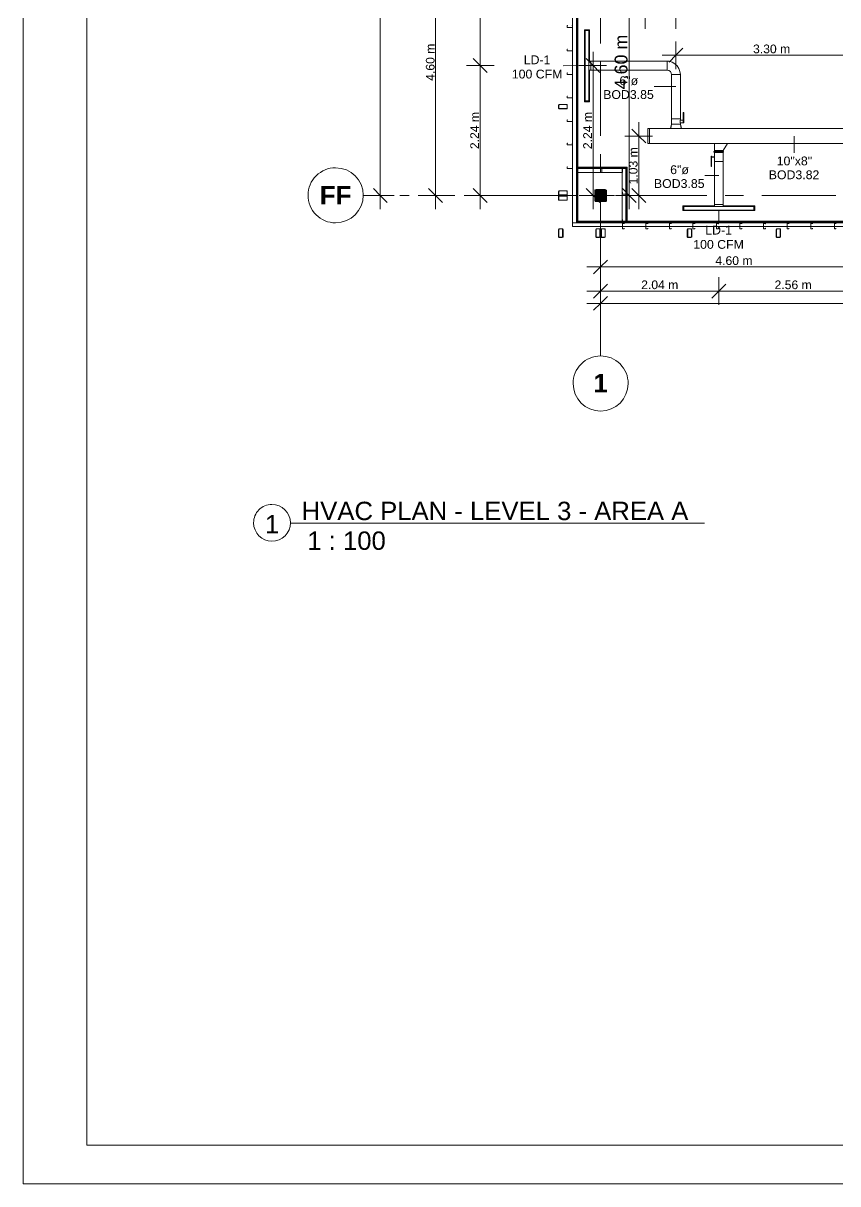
# Model space of a CAD drawing. Header units: metres. Extents: x -2 to 237, y -8 to 52.
# Drawn here: x -2.09 to 11.96, y -7.84 to 12.17 of the extents above; entities that cross this region are included whole.
import ezdxf

# ---------------------------------------------------------------- set-up
doc = ezdxf.new("R2010")
doc.units = ezdxf.units.M
doc.layers.get('0').update_dxf_attribs({"lineweight": 0})
for name, color, linetype, lineweight in [('HVAC - Ductos', 5, 'Continuous', 0), ('PDF_Text', 7, 'Continuous', 0), ('pie de plano', 7, 'Continuous', 0)]:
    doc.layers.add(name, color=color, linetype=linetype, lineweight=lineweight)
doc.layers.add('PDF_Geometry', color=7, linetype='Continuous', lineweight=0, true_color=0xaaaaaa)
doc.layers.add('PDF_Solid Fills', color=7, linetype='Continuous', lineweight=0, true_color=0xffffff)
doc.styles.add('PDF Helvetica', font='')
doc.styles.add('PDF Helvetica Bold', font='')
doc.styles.get('PDF Helvetica').set_extended_font_data('Helvetica')
doc.styles.get('PDF Helvetica Bold').set_extended_font_data('Helvetica', bold=True)

msp = doc.modelspace()

# ---------------------------------------------------------------- hatches: boundary and pattern name
at = {"layer": 'PDF_Solid Fills', "lineweight": 0, "transparency": 33554559}
h = msp.add_hatch(color=256, dxfattribs=at)
h.paths.add_polyline_path([(7.467, 8.749), (7.467, 21.041), (7.449, 21.041), (7.449, 8.749)])
h.paths.add_polyline_path([(7.467, 32.72), (7.449, 32.72), (7.449, 22.562), (7.467, 22.562)])
h.paths.add_polyline_path([(7.467, 22.548), (7.449, 22.548), (7.449, 21.055), (7.467, 21.055)])
h.paths.add_polyline_path([(7.467, 34.25), (7.467, 46.442), (7.449, 46.442), (7.449, 34.25)])
h.paths.add_polyline_path([(7.467, 34.236), (7.449, 34.236), (7.449, 32.738), (7.467, 32.738)])
h = msp.add_hatch(color=256, dxfattribs=at)
h.paths.add_polyline_path([(7.284, 10.696), (7.284, 10.7), (7.266, 10.705), (7.151, 10.71), (7.147, 10.71), (7.147, 10.7), (7.151, 10.7), (7.283, 10.696)])
h.paths.add_polyline_path([(7.142, 10.71), (7.147, 10.714), (7.151, 10.769), (7.284, 10.769), (7.289, 10.764), (7.284, 10.71), (7.284, 10.7), (7.289, 10.705), (7.293, 10.769), (7.289, 10.774), (7.147, 10.774), (7.142, 10.764)])
for points in [[(7.142, 9.22), (7.147, 9.225), (7.151, 9.28), (7.284, 9.28), (7.289, 9.275), (7.284, 9.22), (7.151, 9.216), (7.151, 9.22), (7.147, 9.22), (7.147, 9.211), (7.151, 9.211), (7.283, 9.207), (7.284, 9.207), (7.284, 9.211), (7.289, 9.216), (7.293, 9.28), (7.289, 9.285), (7.147, 9.285), (7.142, 9.275)], [(7.765, 9.124), (7.77, 9.124), (7.77, 9.111), (7.774, 9.111), (7.774, 9.101), (7.958, 9.106), (7.962, 9.111), (7.967, 9.297), (7.967, 9.298), (7.958, 9.303), (7.774, 9.303), (7.77, 9.298), (7.765, 9.285)]]:
    msp.add_hatch(color=256, dxfattribs=at).paths.add_polyline_path(points)
h = msp.add_hatch(color=256, dxfattribs=at)
h.paths.add_polyline_path([(7.142, 9.129), (7.147, 9.133), (7.151, 9.188), (7.289, 9.188), (7.284, 9.133), (7.284, 9.124), (7.289, 9.129), (7.293, 9.193), (7.289, 9.198), (7.147, 9.198), (7.142, 9.188)])
h.paths.add_polyline_path([(7.284, 9.124), (7.266, 9.129), (7.147, 9.129), (7.151, 9.124), (7.284, 9.12)])
h = msp.add_hatch(color=256, dxfattribs=at)
h.paths.add_polyline_path([(7.22, 8.625), (7.215, 8.629), (7.147, 8.629), (7.142, 8.62), (7.142, 8.487), (7.147, 8.492), (7.151, 8.625), (7.211, 8.625), (7.211, 8.483), (7.215, 8.487)])
h.paths.add_polyline_path([(7.151, 8.483), (7.151, 8.487), (7.147, 8.487)])
h.paths.add_polyline_path([(7.151, 8.483), (7.206, 8.478), (7.206, 8.478), (7.206, 8.483)])
h = msp.add_hatch(color=256, dxfattribs=at)
h.paths.add_polyline_path([(7.788, 8.487), (7.793, 8.483), (7.793, 8.487)])
h.paths.add_polyline_path([(7.861, 8.625), (7.857, 8.629), (7.788, 8.629), (7.784, 8.62), (7.784, 8.487), (7.788, 8.492), (7.793, 8.625), (7.852, 8.625), (7.852, 8.483), (7.857, 8.487)])
h.paths.add_polyline_path([(7.797, 8.483), (7.847, 8.478), (7.848, 8.478), (7.848, 8.483)])
h = msp.add_hatch(color=256, dxfattribs=at)
h.paths.add_polyline_path([(7.884, 8.483), (7.934, 8.478), (7.935, 8.478), (7.935, 8.483)])
h.paths.add_polyline_path([(7.944, 8.487), (7.939, 8.487), (7.944, 8.483)])
h.paths.add_polyline_path([(7.871, 8.487), (7.875, 8.487), (7.88, 8.483), (7.88, 8.625), (7.939, 8.625), (7.944, 8.62), (7.944, 8.487), (7.948, 8.624), (7.948, 8.625), (7.944, 8.629), (7.875, 8.629), (7.871, 8.62)])
h = msp.add_hatch(color=256, dxfattribs=at)
h.paths.add_polyline_path([(9.373, 8.483), (9.423, 8.478), (9.424, 8.478), (9.424, 8.483)])
h.paths.add_polyline_path([(9.433, 8.487), (9.428, 8.487), (9.433, 8.483)])
h.paths.add_polyline_path([(9.36, 8.487), (9.364, 8.487), (9.369, 8.483), (9.369, 8.625), (9.428, 8.625), (9.433, 8.62), (9.433, 8.487), (9.437, 8.624), (9.437, 8.625), (9.433, 8.629), (9.364, 8.629), (9.36, 8.62)])
h = msp.add_hatch(color=256, dxfattribs=at)
h.paths.add_polyline_path([(10.963, 8.483), (10.968, 8.629), (10.968, 8.629), (10.899, 8.629), (10.894, 8.62), (10.894, 8.487), (10.899, 8.492), (10.904, 8.625), (10.963, 8.625)])
h.paths.add_polyline_path([(10.904, 8.483), (10.904, 8.487), (10.899, 8.487)])
h.paths.add_polyline_path([(10.904, 8.483), (10.958, 8.478), (10.959, 8.478), (10.959, 8.483)])

# ---------------------------------------------------------------- linework, layer by layer
at = {"lineweight": 0}
msp.add_lwpolyline([(2.199, 3.238, 0.407186), (2.52, 3.559, 0.410149), (2.199, 3.875, 0.418456), (1.883, 3.559)], format="xyb", dxfattribs=at)
msp.add_lwpolyline([(2.515, 3.554), (9.658, 3.554)], dxfattribs=at)
msp.add_open_spline([(2.199, 3.238), (2.025, 3.238), (1.883, 3.385), (1.883, 3.559)], degree=3, dxfattribs=at)
at = {"layer": 'HVAC - Ductos', "color": 252, "lineweight": 0, "true_color": 0x939598}
for points in [[(4.068, 8.964), (4.068, 46.226)], [(5.021, 8.964), (5.021, 13.802), (5.021, 22.997), (5.021, 32.193), (5.021, 41.388), (5.021, 46.226)], [(5.791, 8.964), (5.791, 11.443), (5.791, 13.802), (5.791, 15.204), (5.791, 17.211), (5.791, 17.981), (5.791, 20.171), (5.791, 21.673), (5.791, 22.997), (5.791, 24.317), (5.791, 26.255), (5.791, 28.514), (5.791, 30.708), (5.791, 32.193), (5.791, 33.306), (5.791, 35.514), (5.791, 37.466), (5.791, 37.709), (5.791, 39.904), (5.791, 41.388), (5.791, 43.587), (5.791, 46.226)], [(6.029, 11.443), (5.791, 11.443), (5.552, 11.443)], [(5.671, 11.562), (5.791, 11.443), (5.91, 11.323)], [(3.949, 9.321), (4.068, 9.202), (4.187, 9.083)], [(4.902, 9.321), (5.021, 9.202), (5.14, 9.083)], [(5.671, 9.321), (5.791, 9.202), (5.91, 9.083)], [(3.83, 9.202), (4.068, 9.202), (4.306, 9.202)], [(4.783, 9.202), (5.021, 9.202), (5.259, 9.202)], [(5.552, 9.202), (5.791, 9.202), (6.029, 9.202)], [(7.866, 8.208), (7.866, 7.97), (7.866, 7.731)], [(7.985, 8.089), (7.866, 7.97), (7.747, 7.851)], [(7.628, 7.97), (12.466, 7.97), (30.857, 7.97), (40.057, 7.97), (49.252, 7.97), (58.685, 7.97)], [(7.985, 7.672), (7.866, 7.553), (7.747, 7.434)], [(7.866, 7.791), (7.866, 7.553), (7.866, 7.315)], [(10.024, 7.672), (9.905, 7.553), (9.786, 7.434)], [(9.905, 7.791), (9.905, 7.553), (9.905, 7.315)], [(7.628, 7.553), (9.905, 7.553), (12.466, 7.553), (13.79, 7.553), (15.975, 7.553), (18.17, 7.553), (20.273, 7.553), (22.972, 7.553), (25.171, 7.553), (27.365, 7.553), (29.565, 7.553)], [(7.985, 7.461), (7.866, 7.342), (7.747, 7.223)], [(7.866, 7.58), (7.866, 7.342), (7.866, 7.104)], [(7.628, 7.342), (58.685, 7.342)]]:
    msp.add_lwpolyline(points, dxfattribs=at)
at = {"layer": 'HVAC - Ductos', "lineweight": 0}
for points in [[(8.361, 8.964), (8.361, 13.802), (8.361, 22.997), (8.361, 32.193), (8.361, 41.388), (8.361, 46.226)], [(7.866, 12.556), (7.866, 12.318), (7.866, 12.079)], [(8.636, 12.556), (8.636, 12.318), (8.636, 12.079)], [(9.167, 12.556), (9.167, 12.318), (9.167, 12.079)], [(7.609, 10.833), (7.614, 10.833), (7.619, 10.833), (7.614, 10.833), (7.596, 10.833), (7.591, 10.833), (7.591, 12.047), (7.596, 12.047), (7.614, 12.047), (7.619, 12.047), (7.614, 12.047), (7.609, 12.047)], [(7.596, 12.047), (7.596, 10.833)], [(7.646, 12.047), (7.651, 12.047), (7.655, 12.047), (7.674, 12.047), (7.669, 12.047), (7.669, 11.516)], [(7.651, 12.047), (7.655, 12.047), (7.66, 12.047)], [(7.674, 11.516), (7.674, 12.047)], [(9.167, 11.383), (9.167, 11.621), (9.167, 11.859)], [(7.738, 8.964), (7.738, 11.681)], [(8.929, 11.621), (12.466, 11.621), (13.249, 11.621), (14.761, 11.621), (17.753, 11.621)], [(9.286, 11.74), (9.167, 11.621), (9.048, 11.502)], [(7.591, 11.443), (7.22, 11.438)], [(7.499, 11.443), (7.738, 11.443), (7.971, 11.443)], [(7.619, 11.562), (7.738, 11.443), (7.852, 11.323)], [(7.696, 11.378), (7.696, 11.388), (7.696, 11.406), (7.696, 11.42), (7.696, 11.443), (7.696, 11.461), (7.696, 11.479), (7.696, 11.493), (7.696, 11.507), (7.696, 11.511), (7.696, 11.516), (7.664, 11.516), (7.664, 11.511), (7.664, 11.507), (7.664, 11.493), (7.664, 11.479), (7.664, 11.461), (7.664, 11.443), (7.664, 11.42), (7.664, 11.406), (7.664, 11.388), (7.664, 11.378)], [(7.696, 11.516), (7.696, 11.516)], [(7.646, 10.833), (7.651, 10.833), (7.655, 10.833), (7.674, 10.833), (7.669, 10.833), (7.669, 11.365)], [(7.664, 11.374), (7.664, 11.369), (7.664, 11.365), (7.696, 11.365), (7.696, 11.369), (7.696, 11.374)], [(7.674, 10.833), (7.674, 11.365)], [(9.167, 11.081), (8.792, 11.081)], [(7.66, 10.833), (7.655, 10.833), (7.651, 10.833)], [(9.089, 10.435), (9.094, 10.435), (9.098, 10.435), (9.103, 10.435), (9.112, 10.435), (9.131, 10.435), (9.149, 10.435), (9.167, 10.435), (9.185, 10.435), (9.204, 10.435), (9.222, 10.435), (9.231, 10.435), (9.236, 10.435), (9.24, 10.435), (9.245, 10.435), (9.245, 10.453), (9.291, 10.453), (9.291, 10.632), (9.305, 10.632), (9.305, 10.453), (9.291, 10.453)], [(8.526, 8.964), (8.526, 10.467)], [(9.291, 10.458), (9.291, 10.462), (9.291, 10.467), (9.291, 10.471), (9.291, 10.48), (9.291, 10.485), (9.291, 10.494), (9.291, 10.499), (9.291, 10.503), (9.245, 10.503), (9.245, 10.526), (9.24, 10.526), (9.231, 10.526), (9.222, 10.526), (9.204, 10.526), (9.185, 10.526), (9.167, 10.526), (9.149, 10.526), (9.131, 10.526), (9.112, 10.526), (9.103, 10.526), (9.094, 10.526), (9.089, 10.526), (9.089, 10.435), (9.08, 10.357), (9.085, 10.357), (9.094, 10.357), (9.112, 10.357), (9.117, 10.357)], [(9.245, 10.453), (9.245, 10.458), (9.24, 10.462), (9.24, 10.467), (9.24, 10.476), (9.24, 10.485), (9.24, 10.494), (9.24, 10.499), (9.245, 10.503)], [(9.263, 10.357), (9.245, 10.435), (9.263, 10.357)], [(9.254, 10.357), (9.245, 10.435)], [(8.764, 10.228), (8.526, 10.228), (8.287, 10.228)], [(8.407, 10.348), (8.526, 10.228), (8.645, 10.109)], [(9.089, 10.357), (9.085, 10.357)], [(9.121, 10.357), (9.126, 10.357), (9.135, 10.357), (9.144, 10.357), (9.149, 10.357)], [(9.153, 10.357), (9.176, 10.357), (9.181, 10.357)], [(9.185, 10.357), (9.19, 10.357), (9.199, 10.357), (9.208, 10.357), (9.213, 10.357), (9.222, 10.357), (9.24, 10.357), (9.25, 10.357), (9.259, 10.357), (9.263, 10.357), (9.259, 10.357)], [(11.206, 10.228), (11.206, 9.935)], [(9.831, 10.1), (9.836, 10.1), (9.85, 10.1), (9.836, 10.1), (9.831, 10.1), (9.831, 9.976)], [(9.983, 9.976), (10.056, 10.1), (10.051, 10.1), (10.038, 10.1), (10.01, 10.1), (9.983, 10.1), (9.905, 10.1), (9.877, 10.1), (9.854, 10.1), (9.877, 10.1), (9.905, 10.1), (9.983, 10.1), (10.01, 10.1), (10.038, 10.1), (10.051, 10.1), (10.056, 10.1)], [(9.772, 9.88), (9.772, 9.88)], [(9.777, 9.88), (9.772, 9.88)], [(9.772, 9.715), (9.772, 9.711), (9.772, 9.706), (9.772, 9.702), (9.772, 9.706), (9.772, 9.711), (9.772, 9.715), (9.772, 9.866), (9.772, 9.871), (9.772, 9.876), (9.772, 9.88), (9.772, 9.876), (9.772, 9.871), (9.772, 9.866)], [(9.777, 9.862), (9.831, 9.862), (9.831, 9.789), (9.841, 9.789), (9.85, 9.789), (9.868, 9.789), (9.887, 9.789), (9.905, 9.789), (9.923, 9.789), (9.941, 9.789), (9.96, 9.789), (9.974, 9.789), (9.978, 9.789), (9.983, 9.789), (9.983, 9.944), (9.978, 9.944), (9.983, 9.944), (9.978, 9.944), (9.974, 9.944), (9.96, 9.944), (9.941, 9.944), (9.923, 9.944), (9.905, 9.944), (9.887, 9.944), (9.868, 9.944), (9.85, 9.944), (9.841, 9.944), (9.831, 9.944), (9.831, 9.871), (9.777, 9.871), (9.777, 9.866)], [(9.777, 9.88), (9.777, 9.88)], [(9.777, 9.871), (9.777, 9.876), (9.777, 9.88), (9.777, 9.876), (9.777, 9.871), (9.777, 9.866), (9.777, 9.715), (9.777, 9.711), (9.777, 9.706), (9.777, 9.702), (9.777, 9.706), (9.777, 9.711), (9.777, 9.715)], [(9.777, 9.871), (9.777, 9.871)], [(9.974, 9.963), (9.978, 9.963), (9.983, 9.963), (9.983, 9.976), (9.978, 9.976), (9.974, 9.976), (9.96, 9.976), (9.941, 9.976), (9.923, 9.976), (9.905, 9.976), (9.887, 9.976), (9.868, 9.976), (9.85, 9.976), (9.841, 9.976), (9.831, 9.976), (9.831, 9.963), (9.827, 9.963), (9.822, 9.963), (9.827, 9.963), (9.836, 9.963), (9.845, 9.963), (9.864, 9.963), (9.887, 9.963), (9.905, 9.963), (9.928, 9.963), (9.946, 9.963), (9.964, 9.963), (9.978, 9.963), (9.987, 9.963)], [(9.831, 9.949), (9.827, 9.949), (9.822, 9.949), (9.827, 9.949), (9.836, 9.949), (9.845, 9.949), (9.864, 9.949), (9.887, 9.949), (9.905, 9.949), (9.928, 9.949), (9.946, 9.949), (9.964, 9.949), (9.978, 9.949), (9.987, 9.949), (9.987, 9.963), (9.983, 9.963)], [(9.822, 9.963), (9.822, 9.949)], [(9.831, 9.963), (9.831, 9.963)], [(9.85, 9.949), (9.841, 9.949), (9.831, 9.949), (9.831, 9.944), (9.841, 9.944), (9.85, 9.944), (9.868, 9.944), (9.887, 9.944), (9.905, 9.944), (9.923, 9.944), (9.941, 9.944), (9.96, 9.944), (9.974, 9.944), (9.978, 9.944), (9.983, 9.944), (9.983, 9.949), (9.978, 9.949), (9.987, 9.949)], [(9.831, 9.871), (9.831, 9.871)], [(9.831, 9.871), (9.831, 9.871)], [(9.831, 9.871), (9.831, 9.866)], [(9.831, 9.871), (9.831, 9.871)], [(9.831, 9.862), (9.831, 9.862)], [(9.831, 9.862), (9.831, 9.862)], [(9.836, 9.963), (9.841, 9.963)], [(9.845, 9.963), (9.85, 9.963)], [(9.854, 9.949), (9.868, 9.949), (9.887, 9.949), (9.905, 9.949), (9.923, 9.949), (9.941, 9.949), (9.96, 9.949), (9.974, 9.949), (9.978, 9.949), (9.983, 9.949)], [(9.864, 9.963), (9.868, 9.963), (9.887, 9.963), (9.905, 9.963), (9.923, 9.963), (9.941, 9.963), (9.946, 9.963)], [(9.882, 9.976), (9.877, 9.976), (9.873, 9.976)], [(9.937, 9.976), (9.932, 9.976)], [(9.96, 9.963), (9.964, 9.963)], [(9.772, 9.702), (9.772, 9.702)], [(9.772, 9.702), (9.777, 9.702)], [(9.777, 9.702), (9.777, 9.702)], [(9.905, 9.546), (9.667, 9.546)], [(7.619, 9.321), (7.738, 9.202), (7.852, 9.083)], [(8.242, 9.321), (8.361, 9.202), (8.48, 9.083)], [(8.407, 9.321), (8.526, 9.202), (8.645, 9.083)], [(7.499, 9.202), (7.738, 9.202), (7.971, 9.202)], [(8.123, 9.202), (8.361, 9.202), (8.599, 9.202)], [(8.287, 9.202), (8.526, 9.202), (8.764, 9.202)], [(9.3, 9.001), (9.3, 9.023), (9.3, 9.019), (9.831, 9.019)], [(9.831, 9.023), (9.3, 9.023)], [(9.978, 9.046), (9.983, 9.046)], [(10.51, 9.001), (10.51, 9.023), (10.51, 9.019), (9.978, 9.019)], [(10.51, 9.023), (9.978, 9.023)], [(10.51, 8.964), (10.51, 8.941), (10.51, 8.946), (9.3, 8.946), (9.3, 8.941), (9.3, 8.964)], [(9.3, 8.941), (10.51, 8.941)], [(9.905, 8.941), (9.905, 8.744)]]:
    msp.add_lwpolyline(points, dxfattribs=at)
for points in [[(7.591, 12.061), (7.591, 12.047), (7.674, 12.047), (7.674, 12.061)], [(7.6, 10.833), (7.6, 12.047), (7.664, 12.047), (7.664, 10.833)], [(7.664, 12.047), (7.664, 10.833)], [(7.696, 11.516), (7.696, 11.507), (7.696, 11.493), (7.696, 11.479), (7.696, 11.461), (7.696, 11.443), (7.696, 11.42), (7.696, 11.401), (7.696, 11.388), (7.696, 11.374), (7.696, 11.369), (7.696, 11.365), (9.016, 11.365), (9.016, 11.369), (9.016, 11.374), (9.016, 11.388), (9.016, 11.401), (9.016, 11.42), (9.016, 11.443), (9.016, 11.461), (9.016, 11.479), (9.016, 11.493), (9.016, 11.507), (9.016, 11.516)], [(9.016, 11.516), (9.016, 11.507), (9.016, 11.493), (9.016, 11.479), (9.016, 11.461), (9.016, 11.443), (9.016, 11.42), (9.016, 11.401), (9.016, 11.388), (9.016, 11.374), (9.016, 11.369), (9.016, 11.365), (9.043, 11.36), (9.071, 11.342), (9.085, 11.314), (9.089, 11.287), (9.094, 11.287), (9.103, 11.287), (9.112, 11.287), (9.131, 11.287), (9.149, 11.287), (9.167, 11.287), (9.185, 11.287), (9.204, 11.287), (9.222, 11.287), (9.231, 11.287), (9.24, 11.287), (9.245, 11.287), (9.236, 11.342), (9.218, 11.392), (9.19, 11.438), (9.149, 11.475), (9.103, 11.502), (9.048, 11.516)], [(9.089, 10.526), (9.094, 10.526), (9.103, 10.526), (9.112, 10.526), (9.131, 10.526), (9.149, 10.526), (9.167, 10.526), (9.185, 10.526), (9.204, 10.526), (9.222, 10.526), (9.231, 10.526), (9.24, 10.526), (9.245, 10.526), (9.245, 11.287), (9.24, 11.287), (9.231, 11.287), (9.222, 11.287), (9.204, 11.287), (9.185, 11.287), (9.167, 11.287), (9.149, 11.287), (9.131, 11.287), (9.112, 11.287), (9.103, 11.287), (9.094, 11.287), (9.089, 11.287)], [(7.591, 10.819), (7.674, 10.819), (7.674, 10.833), (7.591, 10.833)], [(9.071, 10.357), (9.089, 10.435), (9.071, 10.357), (9.076, 10.357)], [(9.098, 10.435), (9.094, 10.435)], [(9.14, 10.435), (9.135, 10.435)], [(9.199, 10.435), (9.195, 10.435)], [(9.222, 10.435), (9.204, 10.435)], [(8.681, 10.1), (8.681, 10.357), (8.709, 10.357), (8.709, 10.1)], [(12.223, 10.1), (8.709, 10.1), (8.709, 10.357), (12.223, 10.357)], [(9.831, 9.014), (9.841, 9.014), (9.854, 9.014), (9.868, 9.014), (9.887, 9.014), (9.905, 9.014), (9.923, 9.014), (9.941, 9.014), (9.96, 9.014), (9.969, 9.014), (9.978, 9.014), (9.978, 9.046), (9.969, 9.046), (9.96, 9.046), (9.941, 9.046), (9.923, 9.046), (9.905, 9.046), (9.887, 9.046), (9.868, 9.046), (9.854, 9.046), (9.841, 9.046), (9.831, 9.046), (9.841, 9.046), (9.85, 9.046), (9.868, 9.046), (9.887, 9.046), (9.905, 9.046), (9.923, 9.046), (9.941, 9.046), (9.96, 9.046), (9.974, 9.046), (9.978, 9.046), (9.983, 9.046), (9.983, 9.789), (9.978, 9.789), (9.974, 9.789), (9.96, 9.789), (9.941, 9.789), (9.923, 9.789), (9.905, 9.789), (9.887, 9.789), (9.868, 9.789), (9.85, 9.789), (9.841, 9.789), (9.831, 9.789), (9.831, 9.046)], [(9.286, 8.941), (9.3, 8.941), (9.3, 9.023), (9.286, 9.023)], [(9.3, 9.014), (10.51, 9.014), (9.3, 9.014), (10.51, 9.014), (10.51, 8.95), (9.3, 8.95)], [(10.528, 8.941), (10.528, 9.023), (10.51, 9.023), (10.51, 8.941)], [(9.3, 9.005), (9.3, 9.001), (9.3, 8.996), (9.3, 9.001)], [(9.3, 8.969), (9.3, 8.964), (9.3, 8.959), (9.3, 8.964)], [(10.51, 8.996), (10.51, 9.001), (10.51, 9.005), (10.51, 9.001)], [(10.51, 8.959), (10.51, 8.964), (10.51, 8.969), (10.51, 8.964)]]:
    msp.add_lwpolyline(points, close=True, dxfattribs=at)
at = {"layer": 'PDF_Geometry', "lineweight": 0}
for points in [[(11.082, 46.52), (10.679, 46.52), (10.271, 46.52), (9.868, 46.52), (9.46, 46.52), (9.057, 46.52), (8.649, 46.52), (8.242, 46.52), (7.385, 46.52), (7.385, 46.455), (7.385, 46.442), (7.385, 8.749), (7.385, 8.73), (7.385, 8.666), (8.242, 8.666), (8.649, 8.666), (9.053, 8.666)], [(12.374, 8.73), (7.449, 8.73), (7.449, 8.744), (7.449, 8.749), (7.449, 21.041), (7.449, 21.055), (7.449, 22.548), (7.449, 22.562), (7.449, 32.72), (7.449, 32.738), (7.449, 34.236), (7.449, 34.25), (7.449, 46.442), (7.449, 46.455), (12.466, 46.455), (12.466, 46.52), (12.301, 46.52), (11.898, 46.52), (11.49, 46.52), (11.087, 46.52)], [(7.467, 8.749), (7.467, 46.442), (7.467, 8.749)], [(12.374, 8.744), (7.467, 8.744), (7.467, 8.749), (7.467, 21.041), (7.467, 13.898), (7.467, 21.041), (7.467, 13.898), (7.467, 21.041), (7.449, 21.041), (7.449, 21.055), (7.467, 21.055), (7.467, 22.548), (7.467, 21.055), (7.467, 22.548), (7.467, 21.055), (7.467, 22.548), (7.467, 21.055), (7.467, 22.548), (7.467, 21.055), (7.467, 22.548), (7.467, 21.055), (7.467, 22.548), (7.449, 22.548), (7.449, 22.562)], [(9.057, 8.666), (9.46, 8.666), (9.868, 8.666), (10.271, 8.666), (10.679, 8.666), (11.082, 8.666), (11.49, 8.666), (11.898, 8.666), (12.301, 8.666), (12.374, 8.666), (12.374, 8.749), (7.467, 8.749), (7.467, 21.041)], [(7.467, 9.683), (7.467, 13.697), (7.467, 9.683), (8.237, 9.683), (8.315, 9.683), (7.467, 9.683), (8.32, 9.683), (8.32, 8.749), (8.32, 9.683), (7.467, 9.683), (8.315, 9.683), (7.467, 9.683), (8.315, 9.683), (8.315, 8.749), (8.315, 9.683), (8.315, 8.749), (8.315, 9.683), (8.32, 9.683), (8.324, 9.688), (8.324, 9.692), (7.477, 9.692), (8.324, 9.692), (8.324, 9.688), (8.32, 9.683), (8.315, 9.683), (7.467, 9.683), (7.467, 13.697)], [(7.467, 13.697), (7.467, 9.683), (7.467, 13.697), (7.467, 9.692), (7.467, 13.697), (7.467, 9.683), (8.315, 9.683), (8.32, 9.683), (8.324, 9.688), (8.324, 9.692), (7.477, 9.692), (8.324, 9.692), (8.324, 8.758), (8.324, 9.692), (8.324, 8.758), (8.324, 9.692)], [(7.866, 12.139), (7.866, 11.823)], [(7.866, 11.507), (7.866, 10.233)], [(7.261, 10.696), (7.266, 10.7)], [(7.289, 10.723), (7.293, 10.728)], [(7.866, 9.917), (7.866, 9.601)], [(7.477, 9.665), (7.477, 9.665)], [(7.477, 9.665), (7.477, 9.665)], [(7.509, 9.66), (7.509, 9.66)], [(7.857, 9.66), (7.857, 9.66)], [(8.21, 9.66), (8.21, 9.66)], [(8.242, 9.665), (8.242, 9.665)], [(8.242, 9.665), (8.242, 9.665)], [(8.246, 9.633), (8.246, 9.633)], [(8.301, 9.633), (8.301, 9.633)], [(8.315, 9.683), (8.32, 9.683), (8.324, 9.688), (8.324, 9.692)], [(8.315, 9.683), (8.315, 8.749)], [(8.315, 8.749), (8.315, 9.683)], [(8.315, 9.683), (8.315, 8.749)], [(8.315, 9.683), (8.315, 9.683)], [(8.315, 8.749), (8.315, 9.683), (8.315, 8.749)], [(7.467, 9.601), (7.467, 8.749), (7.467, 9.601)], [(7.467, 9.601), (7.467, 8.749), (7.467, 9.427), (7.467, 8.749), (7.467, 9.601), (8.237, 9.601), (8.237, 8.749), (7.481, 8.749), (8.237, 8.749), (7.467, 8.749), (8.237, 8.749)], [(7.467, 9.601), (7.467, 8.749), (7.467, 9.601)], [(7.509, 9.605), (7.509, 9.605)], [(7.857, 9.605), (7.857, 9.605)], [(8.21, 9.605), (8.21, 9.605)], [(7.28, 9.207), (7.284, 9.211)], [(7.289, 9.216), (7.293, 9.22)], [(7.866, 9.294), (7.88, 9.303)], [(7.866, 9.285), (7.866, 8.254)], [(7.958, 9.257), (7.967, 9.271)], [(8.246, 9.257), (8.246, 9.257)], [(8.301, 9.257), (8.301, 9.257)], [(6.308, 9.202), (5.832, 9.202)], [(7.477, 9.202), (6.308, 9.202)], [(7.192, 9.12), (7.197, 9.124)], [(7.261, 9.188), (7.27, 9.198)], [(7.765, 9.188), (7.774, 9.202)], [(8.109, 9.202), (7.793, 9.202)], [(7.797, 9.101), (7.811, 9.111)], [(9.699, 9.202), (8.43, 9.202)], [(10.331, 9.202), (10.015, 9.202)], [(11.921, 9.202), (10.647, 9.202)], [(7.197, 8.625), (7.206, 8.629)], [(9.057, 8.666), (9.46, 8.666), (9.868, 8.666), (10.271, 8.666), (10.679, 8.666), (11.082, 8.666), (11.49, 8.666), (11.898, 8.666), (12.301, 8.666), (12.374, 8.666), (12.374, 8.73), (7.385, 8.73), (7.385, 8.666), (8.242, 8.666), (8.649, 8.666), (9.053, 8.666)], [(8.237, 8.749), (7.467, 8.749), (8.237, 8.749)], [(8.237, 8.749), (7.467, 8.749), (8.237, 8.749)], [(7.825, 8.625), (7.829, 8.629)], [(8.246, 8.79), (8.246, 8.79)], [(8.301, 8.79), (8.301, 8.79)], [(8.315, 8.749), (12.365, 8.749)], [(8.315, 8.749), (12.365, 8.749)], [(12.365, 8.749), (8.343, 8.749)], [(12.365, 8.749), (8.343, 8.749)], [(7.142, 8.565), (7.147, 8.57)], [(7.174, 8.478), (7.179, 8.483)], [(7.211, 8.515), (7.22, 8.519)], [(7.784, 8.584), (7.788, 8.588)], [(7.866, 7.305), (7.866, 6.668)], [(7.866, 7.224), (7.866, 7.068)], [(7.866, 6.907), (7.866, 6.431)]]:
    msp.add_lwpolyline(points, dxfattribs=at)
for points in [[(7.385, 46.455), (7.385, 8.73), (7.449, 8.73), (7.449, 46.455)], [(7.467, 8.744), (7.467, 46.442), (7.449, 46.442), (7.449, 8.744)], [(7.477, 13.697), (7.477, 9.692)], [(7.477, 13.697), (7.477, 9.692)], [(7.293, 12.134), (7.293, 12.102), (7.385, 12.102), (7.385, 12.134), (7.376, 12.134), (7.376, 12.13), (7.385, 12.13), (7.385, 12.102), (7.293, 12.102), (7.293, 12.13), (7.298, 12.13), (7.298, 12.134)], [(7.293, 11.727), (7.293, 11.699), (7.293, 11.695), (7.385, 11.695), (7.385, 11.699), (7.385, 11.727), (7.376, 11.727), (7.385, 11.727), (7.385, 11.699), (7.385, 11.695), (7.293, 11.695), (7.293, 11.699), (7.293, 11.727), (7.298, 11.727)], [(7.293, 11.319), (7.293, 11.291), (7.293, 11.287), (7.385, 11.287), (7.385, 11.291), (7.385, 11.319), (7.376, 11.319), (7.385, 11.319), (7.385, 11.291), (7.293, 11.291), (7.293, 11.319), (7.298, 11.319)], [(7.293, 10.916), (7.293, 10.884), (7.385, 10.884), (7.385, 10.916), (7.376, 10.916), (7.385, 10.916), (7.385, 10.884), (7.293, 10.884), (7.293, 10.916), (7.298, 10.916)], [(7.142, 10.71), (7.147, 10.7), (7.151, 10.696), (7.284, 10.696), (7.289, 10.7), (7.293, 10.71), (7.293, 10.76), (7.289, 10.769), (7.284, 10.774), (7.151, 10.774), (7.147, 10.769), (7.142, 10.76)], [(7.147, 10.71), (7.147, 10.76), (7.151, 10.764), (7.151, 10.769), (7.284, 10.769), (7.284, 10.764), (7.289, 10.76), (7.289, 10.71), (7.284, 10.705), (7.284, 10.7), (7.151, 10.7), (7.151, 10.705)], [(7.293, 10.508), (7.293, 10.48), (7.293, 10.476), (7.385, 10.476), (7.385, 10.48), (7.385, 10.508), (7.376, 10.508), (7.385, 10.508), (7.385, 10.48), (7.293, 10.48), (7.293, 10.508), (7.298, 10.508)], [(7.293, 10.105), (7.293, 10.073), (7.385, 10.073), (7.385, 10.105), (7.376, 10.105), (7.376, 10.1), (7.385, 10.1), (7.385, 10.073), (7.293, 10.073), (7.293, 10.1), (7.298, 10.1), (7.298, 10.105)], [(7.293, 9.697), (7.293, 9.669), (7.293, 9.665), (7.385, 9.665), (7.385, 9.669), (7.385, 9.697), (7.376, 9.697), (7.385, 9.697), (7.385, 9.669), (7.385, 9.665), (7.293, 9.665), (7.293, 9.669), (7.293, 9.697), (7.298, 9.697)], [(7.467, 9.683), (8.315, 9.683), (8.315, 9.679), (8.315, 8.749), (8.237, 8.749), (8.237, 9.601), (7.467, 9.601)], [(8.301, 9.665), (8.301, 9.679), (7.467, 9.679), (8.315, 9.679), (8.301, 9.679), (8.301, 8.749), (8.301, 9.665), (8.237, 9.665), (8.237, 9.601), (8.237, 9.665), (7.467, 9.665)], [(7.477, 9.601), (7.477, 9.605), (7.477, 9.665), (7.509, 9.665), (7.509, 9.66), (7.509, 9.665), (7.477, 9.665), (7.477, 9.605), (7.477, 9.601), (7.509, 9.601)], [(7.857, 9.66), (7.857, 9.665)], [(7.884, 9.665), (7.889, 9.665), (7.889, 9.605), (7.889, 9.601), (7.884, 9.601), (7.857, 9.601), (7.857, 9.605), (7.857, 9.601), (7.884, 9.601), (7.889, 9.601), (7.889, 9.605), (7.889, 9.665), (7.884, 9.665), (7.857, 9.665)], [(8.21, 9.66), (8.21, 9.665)], [(8.242, 9.665), (8.242, 9.605), (8.242, 9.601), (8.21, 9.601), (8.21, 9.605), (8.21, 9.601), (8.242, 9.601), (8.242, 9.605), (8.242, 9.665), (8.21, 9.665)], [(8.242, 9.66), (8.242, 9.665), (8.246, 9.665), (8.306, 9.665), (8.306, 9.66), (8.306, 9.633), (8.301, 9.633), (8.306, 9.633), (8.306, 9.66), (8.306, 9.665), (8.246, 9.665), (8.242, 9.66), (8.242, 9.633)], [(8.246, 9.633), (8.242, 9.633)], [(8.237, 8.758), (7.477, 8.758), (7.477, 8.753), (7.472, 8.753), (7.467, 8.749), (7.472, 8.753), (7.477, 8.753), (7.477, 8.758), (7.477, 9.601), (7.477, 8.758)], [(8.237, 8.758), (7.477, 8.758), (7.477, 8.753), (7.472, 8.753), (7.467, 8.749), (7.472, 8.753), (7.477, 8.753), (7.477, 8.758), (7.477, 9.601), (7.477, 8.758)], [(7.509, 9.605), (7.509, 9.601)], [(7.142, 9.22), (7.147, 9.211), (7.151, 9.207), (7.284, 9.207), (7.289, 9.211), (7.293, 9.22), (7.293, 9.271), (7.289, 9.28), (7.284, 9.285), (7.151, 9.285), (7.147, 9.28), (7.142, 9.271)], [(7.147, 9.22), (7.147, 9.271), (7.151, 9.275), (7.151, 9.28), (7.284, 9.28), (7.284, 9.275), (7.289, 9.271), (7.289, 9.22), (7.284, 9.216), (7.151, 9.216)], [(7.765, 9.28), (7.77, 9.294), (7.774, 9.298), (7.788, 9.303), (7.944, 9.303), (7.958, 9.298), (7.967, 9.294), (7.967, 9.28), (7.967, 9.124), (7.967, 9.111), (7.958, 9.101), (7.944, 9.101), (7.788, 9.101), (7.774, 9.101), (7.77, 9.111), (7.765, 9.124)], [(7.788, 9.111), (7.944, 9.111), (7.953, 9.115), (7.958, 9.124), (7.958, 9.28), (7.953, 9.289), (7.944, 9.294), (7.788, 9.294), (7.779, 9.289), (7.774, 9.28), (7.774, 9.124), (7.779, 9.115)], [(8.306, 9.23), (8.306, 9.225), (8.246, 9.225), (8.242, 9.225), (8.242, 9.23), (8.242, 9.257), (8.246, 9.257), (8.242, 9.257), (8.242, 9.23), (8.242, 9.225), (8.246, 9.225), (8.306, 9.225), (8.306, 9.23), (8.306, 9.257)], [(8.301, 9.257), (8.306, 9.257)], [(7.151, 9.198), (7.147, 9.193), (7.142, 9.184), (7.142, 9.129), (7.147, 9.124), (7.151, 9.12), (7.284, 9.12), (7.289, 9.124), (7.293, 9.129), (7.293, 9.184), (7.289, 9.193), (7.284, 9.198)], [(7.147, 9.129), (7.147, 9.184), (7.151, 9.188), (7.284, 9.188), (7.289, 9.184), (7.289, 9.129), (7.284, 9.129), (7.284, 9.124), (7.151, 9.124), (7.151, 9.129)], [(7.206, 8.478), (7.215, 8.483), (7.22, 8.487), (7.22, 8.616), (7.215, 8.625), (7.206, 8.629), (7.151, 8.629), (7.147, 8.625), (7.142, 8.616), (7.142, 8.487), (7.147, 8.483), (7.151, 8.478)], [(7.206, 8.483), (7.151, 8.483), (7.147, 8.487), (7.147, 8.616), (7.151, 8.62), (7.151, 8.625), (7.206, 8.625), (7.211, 8.62), (7.211, 8.616), (7.211, 8.487), (7.211, 8.483)], [(12.374, 8.73), (12.374, 8.744), (7.449, 8.744), (7.449, 8.73)], [(12.374, 8.744), (12.374, 8.749), (7.467, 8.749), (7.467, 8.744)], [(7.797, 8.629), (7.788, 8.625), (7.784, 8.616), (7.784, 8.487), (7.788, 8.483), (7.797, 8.478), (7.848, 8.478), (7.857, 8.483), (7.861, 8.487), (7.861, 8.616), (7.857, 8.625), (7.848, 8.629)], [(7.797, 8.625), (7.848, 8.625), (7.852, 8.62), (7.852, 8.616), (7.852, 8.487), (7.852, 8.483), (7.848, 8.483), (7.797, 8.483), (7.793, 8.483), (7.788, 8.487), (7.788, 8.616), (7.793, 8.62)], [(7.948, 8.616), (7.944, 8.625), (7.935, 8.629), (7.884, 8.629), (7.875, 8.625), (7.871, 8.616), (7.871, 8.487), (7.875, 8.483), (7.884, 8.478), (7.935, 8.478), (7.944, 8.483), (7.948, 8.487)], [(7.884, 8.625), (7.935, 8.625), (7.939, 8.62), (7.944, 8.616), (7.944, 8.487), (7.939, 8.483), (7.935, 8.483), (7.884, 8.483), (7.88, 8.483), (7.88, 8.487), (7.88, 8.616), (7.88, 8.62)], [(8.242, 8.762), (8.242, 8.758), (8.246, 8.758), (8.306, 8.758), (8.306, 8.762), (8.306, 8.79), (8.301, 8.79), (8.306, 8.79), (8.306, 8.762), (8.306, 8.758), (8.246, 8.758), (8.242, 8.758), (8.242, 8.762), (8.242, 8.79)], [(8.246, 8.79), (8.242, 8.79)], [(8.274, 8.721), (8.246, 8.721), (8.242, 8.721), (8.242, 8.629), (8.246, 8.629), (8.274, 8.629), (8.274, 8.639), (8.274, 8.629), (8.246, 8.629), (8.242, 8.629), (8.242, 8.721), (8.246, 8.721), (8.274, 8.721), (8.274, 8.716)], [(12.365, 8.749), (8.315, 8.749)], [(12.365, 8.749), (8.315, 8.749)], [(12.365, 8.758), (8.324, 8.758)], [(12.365, 8.758), (8.324, 8.758)], [(8.681, 8.721), (8.649, 8.721), (8.649, 8.629), (8.681, 8.629), (8.681, 8.639), (8.681, 8.629), (8.649, 8.629), (8.649, 8.721), (8.681, 8.721), (8.681, 8.716)], [(9.085, 8.721), (9.057, 8.721), (9.053, 8.721), (9.053, 8.629), (9.057, 8.629), (9.085, 8.629), (9.085, 8.639), (9.085, 8.629), (9.057, 8.629), (9.057, 8.721), (9.085, 8.721), (9.085, 8.716)], [(9.373, 8.629), (9.364, 8.625), (9.36, 8.616), (9.36, 8.487), (9.364, 8.483), (9.373, 8.478), (9.424, 8.478), (9.433, 8.483), (9.438, 8.487), (9.438, 8.616), (9.433, 8.625), (9.424, 8.629)], [(9.373, 8.625), (9.424, 8.625), (9.428, 8.62), (9.433, 8.616), (9.433, 8.487), (9.428, 8.483), (9.424, 8.483), (9.373, 8.483), (9.369, 8.483), (9.369, 8.487), (9.369, 8.616), (9.369, 8.62)], [(9.492, 8.721), (9.46, 8.721), (9.46, 8.629), (9.492, 8.629), (9.492, 8.639), (9.492, 8.629), (9.46, 8.629), (9.46, 8.721), (9.492, 8.721), (9.492, 8.716)], [(9.9, 8.721), (9.868, 8.721), (9.868, 8.629), (9.9, 8.629), (9.9, 8.639), (9.896, 8.639), (9.896, 8.629), (9.868, 8.629), (9.868, 8.721), (9.896, 8.721), (9.896, 8.716), (9.9, 8.716)], [(10.303, 8.721), (10.276, 8.721), (10.271, 8.721), (10.271, 8.629), (10.276, 8.629), (10.303, 8.629), (10.303, 8.639), (10.303, 8.629), (10.276, 8.629), (10.271, 8.629), (10.271, 8.721), (10.276, 8.721), (10.303, 8.721), (10.303, 8.716)], [(10.711, 8.721), (10.679, 8.721), (10.679, 8.629), (10.711, 8.629), (10.711, 8.639), (10.707, 8.639), (10.707, 8.629), (10.679, 8.629), (10.679, 8.721), (10.707, 8.721), (10.707, 8.716), (10.711, 8.716)], [(10.904, 8.629), (10.899, 8.625), (10.894, 8.616), (10.894, 8.487), (10.899, 8.483), (10.904, 8.478), (10.959, 8.478), (10.968, 8.483), (10.968, 8.487), (10.968, 8.616), (10.968, 8.625), (10.959, 8.629)], [(10.904, 8.625), (10.959, 8.625), (10.963, 8.62), (10.963, 8.616), (10.963, 8.487), (10.963, 8.483), (10.959, 8.483), (10.904, 8.483), (10.899, 8.487), (10.899, 8.616), (10.904, 8.62)], [(11.114, 8.721), (11.087, 8.721), (11.082, 8.721), (11.082, 8.629), (11.087, 8.629), (11.114, 8.629), (11.114, 8.639), (11.114, 8.629), (11.087, 8.629), (11.087, 8.721), (11.114, 8.721), (11.114, 8.716)], [(11.522, 8.721), (11.49, 8.721), (11.49, 8.629), (11.522, 8.629), (11.522, 8.639), (11.522, 8.629), (11.49, 8.629), (11.49, 8.721), (11.522, 8.721), (11.522, 8.716)], [(11.925, 8.721), (11.898, 8.721), (11.898, 8.629), (11.925, 8.629), (11.925, 8.639), (11.925, 8.629), (11.898, 8.629), (11.898, 8.721), (11.925, 8.721), (11.925, 8.716)]]:
    msp.add_lwpolyline(points, close=True, dxfattribs=at)
at = {"layer": 'PDF_Geometry', "color": 254, "lineweight": 0, "true_color": 0xd2d2d2}
for points in [[(7.293, 12.116), (7.293, 12.116)], [(7.376, 11.695), (7.376, 11.695)], [(7.385, 11.704), (7.385, 11.704)], [(7.353, 11.287), (7.353, 11.291)], [(7.38, 11.319), (7.385, 11.319)], [(7.357, 9.665), (7.357, 9.665)], [(7.385, 9.692), (7.385, 9.692)], [(8.242, 8.662), (8.242, 8.662)], [(9.868, 8.657), (9.868, 8.657)], [(10.271, 8.68), (10.271, 8.68)], [(11.898, 8.675), (11.898, 8.675)]]:
    msp.add_lwpolyline(points, dxfattribs=at)
at = {"layer": 'PDF_Geometry', "color": 7, "lineweight": 0, "true_color": 0xffffff}
for points in [[(7.449, 12.089), (7.463, 12.061)], [(7.467, 12.066), (7.458, 12.066)], [(7.467, 11.658), (7.458, 11.658)], [(7.467, 11.255), (7.458, 11.255)], [(7.467, 10.948), (7.458, 10.948)], [(7.467, 10.545), (7.458, 10.545)], [(7.467, 10.137), (7.458, 10.137)], [(7.467, 9.83), (7.458, 9.83)], [(7.458, 9.633), (7.467, 9.624)], [(7.467, 9.427), (7.458, 9.427)], [(7.449, 9.042), (7.467, 9.014)], [(7.467, 9.019), (7.458, 9.019)], [(7.738, 8.739), (7.747, 8.73)], [(8.223, 8.73), (8.228, 8.739)], [(9.612, 8.744), (9.621, 8.735)], [(9.992, 8.739), (9.992, 8.744)], [(10.221, 8.73), (10.226, 8.744)], [(11.018, 8.744), (11.027, 8.73)], [(11.041, 8.73), (11.05, 8.744)], [(11.275, 8.73), (11.279, 8.739)]]:
    msp.add_lwpolyline(points, close=True, dxfattribs=at)
at = {"layer": 'PDF_Geometry', "lineweight": 0}
for points in [[(3.298, 9.679, 0.416621), (2.822, 9.207, 0.414666), (3.298, 8.73, 0.411075), (3.775, 9.207, 0.413025)], [(7.866, 6.436, 0.416674), (7.394, 5.959, 0.413031), (7.866, 5.483, 0.411022), (8.343, 5.959, 0.414659)]]:
    msp.add_lwpolyline(points, format="xyb", close=True, dxfattribs=at)
at = {"layer": 'PDF_Geometry', "color": 252, "lineweight": 0, "true_color": 0x939598}
for points in [[(4.247, 9.202), (3.77, 9.202)], [(4.563, 9.202), (4.407, 9.202)], [(5.355, 9.202), (4.723, 9.202)], [(5.676, 9.202), (5.516, 9.202)], [(7.866, 8.254), (7.866, 7.777)], [(7.866, 7.621), (7.866, 7.461)]]:
    msp.add_lwpolyline(points, dxfattribs=at)
at = {"layer": 'PDF_Geometry', "color": 7, "lineweight": 0, "true_color": 0xffffff}
for points in [[(8.333, 8.73), (8.333, 8.73)], [(8.333, 8.73), (8.333, 8.73)], [(9.172, 8.744), (9.172, 8.744)], [(9.172, 8.744), (9.172, 8.744)], [(9.868, 8.73), (9.868, 8.73)], [(9.868, 8.73), (9.868, 8.73)]]:
    msp.add_lwpolyline(points, dxfattribs=at)
at = {"layer": 'pie de plano', "color": 7, "lineweight": 9}
msp.add_lwpolyline([(87.88, 52.136), (87.88, -7.842), (-2.09, -7.842), (-2.09, 52.136)], close=True, dxfattribs=at)
for points in [[(87.403, 51.326), (-0.99, 51.326), (-0.99, -7.177), (87.403, -7.177)], [(-2.09, -7.842), (87.88, -7.842)]]:
    msp.add_lwpolyline(points, dxfattribs=at)

# ---------------------------------------------------------------- texts
at = {"lineweight": 0, "attachment_point": 4, "style": 'PDF Helvetica'}
for s, insert, char_height in [('HVAC PLAN - LEVEL 3 - AREA A', (2.712, 3.76), 0.31699), ('1', (2.08, 3.535), 0.317), ('1 : 100', (2.809, 3.247), 0.317)]:
    msp.add_mtext(s, dxfattribs=dict(at, insert=insert, char_height=char_height))
at = {"layer": 'PDF_Text', "lineweight": 0, "attachment_point": 4, "rotation": 90, "style": 'PDF Helvetica'}
for s, insert, char_height in [('4.60 m', (8.221, 11.033), 0.2206), ('2.24 m', (7.642, 10.002), 0.15), ('1.03 m', (8.43, 9.393), 0.15)]:
    msp.add_mtext(s, dxfattribs=dict(at, insert=insert, char_height=char_height))
at = {"layer": 'PDF_Text', "color": 252, "lineweight": 0, "true_color": 0x939598, "char_height": 0.15, "attachment_point": 4, "rotation": 90, "style": 'PDF Helvetica'}
for s, insert in [('4.60 m', (4.93, 11.18)), ('2.24 m', (5.695, 10.002))]:
    msp.add_mtext(s, dxfattribs=dict(at, insert=insert))
at = {"layer": 'PDF_Text', "lineweight": 0, "attachment_point": 4, "style": 'PDF Helvetica'}
for s, insert, char_height in [('LD-1', (6.542, 11.542), 0.1519), ('3.30 m', (10.496, 11.729), 0.15), ('100 CFM', (6.336, 11.295), 0.1519), ('6"ø', (8.192, 11.18), 0.1519), ('BOD3.85', (7.912, 10.942), 0.1519), ('10"x8"', (10.904, 9.797), 0.1519), ('6"ø', (9.067, 9.645), 0.1519), ('BOD3.82', (10.767, 9.558), 0.1519), ('BOD3.85', (8.787, 9.407), 0.1519), ('LD-1', (9.672, 8.605), 0.1519), ('100 CFM', (9.465, 8.358), 0.1519)]:
    msp.add_mtext(s, dxfattribs=dict(at, insert=insert, char_height=char_height))
at = {"layer": 'PDF_Text', "color": 253, "lineweight": 0, "true_color": 0xaaaaaa, "attachment_point": 4, "style": 'PDF Helvetica Bold'}
for s, insert, char_height in [('FF', (3.024, 9.208), 0.3201), ('1', (7.743, 5.965), 0.32)]:
    msp.add_mtext(s, dxfattribs=dict(at, insert=insert, char_height=char_height))
at = {"layer": 'PDF_Text', "color": 252, "lineweight": 0, "true_color": 0x939598, "char_height": 0.15, "attachment_point": 4, "style": 'PDF Helvetica'}
for s, insert in [('4.60 m', (9.846, 8.078)), ('2.04 m', (8.567, 7.661)), ('2.56 m', (10.867, 7.661))]:
    msp.add_mtext(s, dxfattribs=dict(at, insert=insert))

doc.saveas('drawing.dxf')
